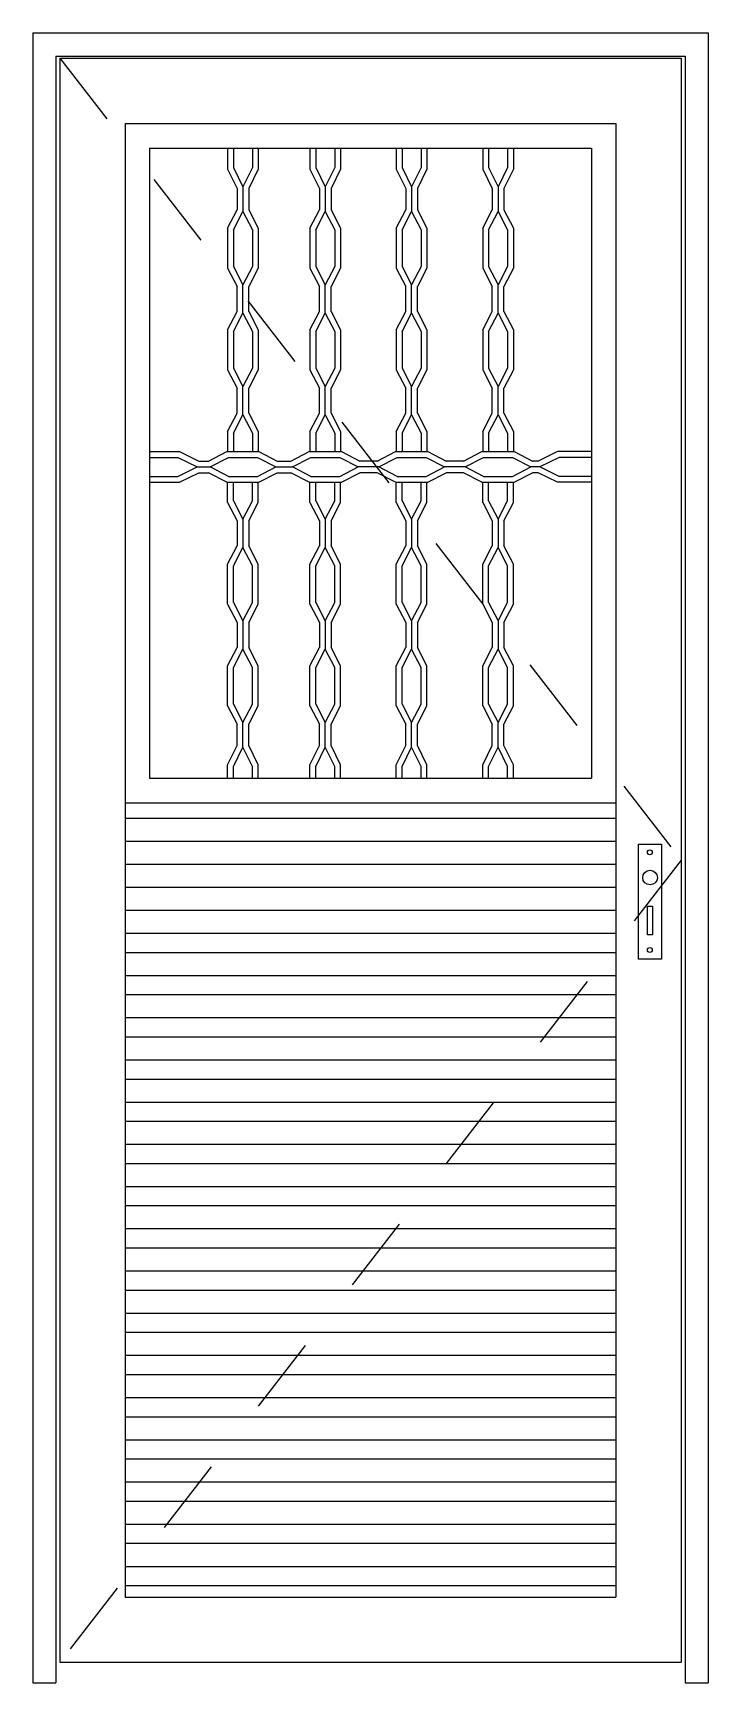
# Model space of a CAD drawing. Header units: millimetres. Extents: x 2.3 to 3.18, y 1324.89 to 1327.04.
import ezdxf

# ---------------------------------------------------------------- set-up
doc = ezdxf.new("R2010")
doc.units = ezdxf.units.MM
doc.header["$LTSCALE"] = 0.5
doc.linetypes.add('HIDDEN2', pattern=[0.1875, 0.125, -0.0625])
doc.layers.add('Gravia_Portas', color=1, linetype='Continuous')
doc.layers.add('Gravia_Portas_hidden2', color=1, linetype='HIDDEN2')

msp = doc.modelspace()

# ---------------------------------------------------------------- linework, layer by layer
at = {"layer": 'Gravia_Portas', "color": 2}
for p, q in [((2.298, 1327.0433), (3.178, 1327.0433)), ((2.298, 1327.0433), (2.298, 1324.8933)), ((3.178, 1327.0433), (3.178, 1324.8933))]:
    msp.add_line(p, q, dxfattribs=at)
at = {"layer": 'Gravia_Portas'}
for p, q in [((2.328, 1327.0133), (3.148, 1327.0133)), ((2.328, 1327.0133), (2.328, 1324.8933)), ((2.333, 1327.0103), (3.143, 1327.0103)), ((2.333, 1327.0103), (2.333, 1324.9203)), ((3.143, 1327.0103), (3.143, 1324.9203)), ((3.148, 1327.0133), (3.148, 1324.8933)), ((2.418, 1326.9253), (3.058, 1326.9253)), ((2.418, 1326.9253), (3.058, 1326.9253)), ((2.418, 1326.9253), (2.418, 1325.0053)), ((2.418, 1326.9253), (2.418, 1325.0053)), ((3.058, 1326.9253), (3.058, 1325.0053)), ((3.058, 1326.9253), (3.058, 1325.0053)), ((2.45, 1326.8933), (2.45, 1326.0723)), ((2.45, 1326.8933), (3.026, 1326.8933)), ((2.5517, 1326.8933), (2.9243, 1326.8933)), ((2.5517, 1326.8933), (2.5517, 1326.8658)), ((2.5592, 1326.8933), (2.5592, 1326.8679)), ((2.5842, 1326.8933), (2.5842, 1326.8679)), ((2.5917, 1326.8933), (2.5917, 1326.8658)), ((2.6591, 1326.8933), (2.6591, 1326.8658)), ((2.6666, 1326.8933), (2.6666, 1326.8679)), ((2.6916, 1326.8933), (2.6916, 1326.8679)), ((2.6991, 1326.8933), (2.6991, 1326.8658)), ((2.7716, 1326.8933), (2.7716, 1326.8658)), ((2.7791, 1326.8933), (2.7791, 1326.8679)), ((2.8041, 1326.8933), (2.8041, 1326.8679)), ((2.8116, 1326.8933), (2.8116, 1326.8658)), ((2.8843, 1326.8933), (2.8843, 1326.8658)), ((2.8918, 1326.8933), (2.8918, 1326.8679)), ((2.9168, 1326.8933), (2.9168, 1326.8679)), ((2.9243, 1326.8933), (2.9243, 1326.8658)), ((3.026, 1326.8933), (3.026, 1326.0723)), ((2.5517, 1326.8658), (2.5642, 1326.8406)), ((2.5592, 1326.8679), (2.5717, 1326.8427)), ((2.5842, 1326.8679), (2.5717, 1326.8427)), ((2.5917, 1326.8658), (2.5792, 1326.8406)), ((2.6591, 1326.8658), (2.6716, 1326.8406)), ((2.6666, 1326.8679), (2.6791, 1326.8427)), ((2.6916, 1326.8679), (2.6791, 1326.8427)), ((2.6991, 1326.8658), (2.6866, 1326.8406)), ((2.7716, 1326.8658), (2.7841, 1326.8406)), ((2.7791, 1326.8679), (2.7916, 1326.8427)), ((2.8041, 1326.8679), (2.7916, 1326.8427)), ((2.8116, 1326.8658), (2.7991, 1326.8406)), ((2.8843, 1326.8658), (2.8968, 1326.8406)), ((2.8918, 1326.8679), (2.9043, 1326.8427)), ((2.9168, 1326.8679), (2.9043, 1326.8427)), ((2.9243, 1326.8658), (2.9118, 1326.8406)), ((2.5642, 1326.8406), (2.5642, 1326.813)), ((2.5717, 1326.8427), (2.5717, 1326.8108)), ((2.5792, 1326.8406), (2.5792, 1326.813)), ((2.6716, 1326.8406), (2.6716, 1326.813)), ((2.6791, 1326.8427), (2.6791, 1326.8108)), ((2.6866, 1326.8406), (2.6866, 1326.813)), ((2.7841, 1326.8406), (2.7841, 1326.813)), ((2.7916, 1326.8427), (2.7916, 1326.8108)), ((2.7991, 1326.8406), (2.7991, 1326.813)), ((2.8968, 1326.8406), (2.8968, 1326.813)), ((2.9043, 1326.8427), (2.9043, 1326.8108)), ((2.9118, 1326.8406), (2.9118, 1326.813)), ((2.5517, 1326.789), (2.5642, 1326.813)), ((2.5592, 1326.7869), (2.5717, 1326.8108)), ((2.5717, 1326.8108), (2.5842, 1326.7869)), ((2.5792, 1326.813), (2.5917, 1326.789)), ((2.6591, 1326.789), (2.6716, 1326.813)), ((2.6666, 1326.7869), (2.6791, 1326.8108)), ((2.6791, 1326.8108), (2.6916, 1326.7869)), ((2.6866, 1326.813), (2.6991, 1326.789)), ((2.7716, 1326.789), (2.7841, 1326.813)), ((2.7791, 1326.7869), (2.7916, 1326.8108)), ((2.7916, 1326.8108), (2.8041, 1326.7869)), ((2.7991, 1326.813), (2.8116, 1326.789)), ((2.8843, 1326.789), (2.8968, 1326.813)), ((2.8918, 1326.7869), (2.9043, 1326.8108)), ((2.9043, 1326.8108), (2.9168, 1326.7869)), ((2.9118, 1326.813), (2.9243, 1326.789)), ((2.5517, 1326.789), (2.5517, 1326.737)), ((2.5592, 1326.7869), (2.5592, 1326.7392)), ((2.5842, 1326.7869), (2.5842, 1326.7392)), ((2.5917, 1326.789), (2.5917, 1326.737)), ((2.6591, 1326.789), (2.6591, 1326.737)), ((2.6666, 1326.7869), (2.6666, 1326.7392)), ((2.6916, 1326.7869), (2.6916, 1326.7392)), ((2.6991, 1326.789), (2.6991, 1326.737)), ((2.7716, 1326.789), (2.7716, 1326.737)), ((2.7791, 1326.7869), (2.7791, 1326.7392)), ((2.8041, 1326.7869), (2.8041, 1326.7392)), ((2.8116, 1326.789), (2.8116, 1326.737)), ((2.8843, 1326.789), (2.8843, 1326.737)), ((2.8918, 1326.7869), (2.8918, 1326.7392)), ((2.9168, 1326.7869), (2.9168, 1326.7392)), ((2.9243, 1326.789), (2.9243, 1326.737)), ((2.5517, 1326.737), (2.5642, 1326.7131)), ((2.5592, 1326.7392), (2.5717, 1326.7152)), ((2.5842, 1326.7392), (2.5717, 1326.7152)), ((2.5917, 1326.737), (2.5792, 1326.7131)), ((2.6591, 1326.737), (2.6716, 1326.7131)), ((2.6666, 1326.7392), (2.6791, 1326.7152)), ((2.6916, 1326.7392), (2.6791, 1326.7152)), ((2.6991, 1326.737), (2.6866, 1326.7131)), ((2.7716, 1326.737), (2.7841, 1326.7131)), ((2.7791, 1326.7392), (2.7916, 1326.7152)), ((2.8041, 1326.7392), (2.7916, 1326.7152)), ((2.8116, 1326.737), (2.7991, 1326.7131)), ((2.8843, 1326.737), (2.8968, 1326.7131)), ((2.8918, 1326.7392), (2.9043, 1326.7152)), ((2.9168, 1326.7392), (2.9043, 1326.7152)), ((2.9243, 1326.737), (2.9118, 1326.7131)), ((2.5642, 1326.6805), (2.5642, 1326.7131)), ((2.5717, 1326.6783), (2.5717, 1326.7152)), ((2.5792, 1326.6805), (2.5792, 1326.7131)), ((2.6716, 1326.6805), (2.6716, 1326.7131)), ((2.6791, 1326.6783), (2.6791, 1326.7152)), ((2.6866, 1326.6805), (2.6866, 1326.7131)), ((2.7841, 1326.6805), (2.7841, 1326.7131)), ((2.7916, 1326.6783), (2.7916, 1326.7152)), ((2.7991, 1326.6805), (2.7991, 1326.7131)), ((2.8968, 1326.6805), (2.8968, 1326.7131)), ((2.9043, 1326.6783), (2.9043, 1326.7152)), ((2.9118, 1326.6805), (2.9118, 1326.7131)), ((2.5517, 1326.6565), (2.5642, 1326.6805)), ((2.5792, 1326.6805), (2.5917, 1326.6565)), ((2.6591, 1326.6565), (2.6716, 1326.6805)), ((2.6866, 1326.6805), (2.6991, 1326.6565)), ((2.7716, 1326.6565), (2.7841, 1326.6805)), ((2.7991, 1326.6805), (2.8116, 1326.6565)), ((2.8843, 1326.6565), (2.8968, 1326.6805)), ((2.9118, 1326.6805), (2.9243, 1326.6565)), ((2.5592, 1326.6544), (2.5717, 1326.6783)), ((2.5717, 1326.6783), (2.5842, 1326.6544)), ((2.6666, 1326.6544), (2.6791, 1326.6783)), ((2.6791, 1326.6783), (2.6916, 1326.6544)), ((2.7791, 1326.6544), (2.7916, 1326.6783)), ((2.7916, 1326.6783), (2.8041, 1326.6544)), ((2.8918, 1326.6544), (2.9043, 1326.6783)), ((2.9043, 1326.6783), (2.9168, 1326.6544)), ((2.5517, 1326.6565), (2.5517, 1326.6045)), ((2.5592, 1326.6544), (2.5592, 1326.6067)), ((2.5842, 1326.6544), (2.5842, 1326.6067)), ((2.5917, 1326.6565), (2.5917, 1326.6045)), ((2.6591, 1326.6565), (2.6591, 1326.6045)), ((2.6666, 1326.6544), (2.6666, 1326.6067)), ((2.6916, 1326.6544), (2.6916, 1326.6067)), ((2.6991, 1326.6565), (2.6991, 1326.6045)), ((2.7716, 1326.6565), (2.7716, 1326.6045)), ((2.7791, 1326.6544), (2.7791, 1326.6067)), ((2.8041, 1326.6544), (2.8041, 1326.6067)), ((2.8116, 1326.6565), (2.8116, 1326.6045)), ((2.8843, 1326.6565), (2.8843, 1326.6045)), ((2.8918, 1326.6544), (2.8918, 1326.6067)), ((2.9168, 1326.6544), (2.9168, 1326.6067)), ((2.9243, 1326.6565), (2.9243, 1326.6045)), ((2.5517, 1326.6045), (2.5642, 1326.5806)), ((2.5592, 1326.6067), (2.5717, 1326.5827)), ((2.5842, 1326.6067), (2.5717, 1326.5827)), ((2.5917, 1326.6045), (2.5792, 1326.5806)), ((2.6591, 1326.6045), (2.6716, 1326.5806)), ((2.6666, 1326.6067), (2.6791, 1326.5827)), ((2.6916, 1326.6067), (2.6791, 1326.5827)), ((2.6991, 1326.6045), (2.6866, 1326.5806)), ((2.7716, 1326.6045), (2.7841, 1326.5806)), ((2.7791, 1326.6067), (2.7916, 1326.5827)), ((2.8041, 1326.6067), (2.7916, 1326.5827)), ((2.8116, 1326.6045), (2.7991, 1326.5806)), ((2.8843, 1326.6045), (2.8968, 1326.5806)), ((2.8918, 1326.6067), (2.9043, 1326.5827)), ((2.9168, 1326.6067), (2.9043, 1326.5827)), ((2.9243, 1326.6045), (2.9118, 1326.5806)), ((2.5642, 1326.548), (2.5642, 1326.5806)), ((2.5717, 1326.5458), (2.5717, 1326.5827)), ((2.5792, 1326.548), (2.5792, 1326.5806)), ((2.6716, 1326.548), (2.6716, 1326.5806)), ((2.6791, 1326.5458), (2.6791, 1326.5827)), ((2.6866, 1326.548), (2.6866, 1326.5806)), ((2.7841, 1326.548), (2.7841, 1326.5806)), ((2.7916, 1326.5458), (2.7916, 1326.5827)), ((2.7991, 1326.548), (2.7991, 1326.5806)), ((2.8968, 1326.548), (2.8968, 1326.5806)), ((2.9043, 1326.5458), (2.9043, 1326.5827)), ((2.9118, 1326.548), (2.9118, 1326.5806)), ((2.5517, 1326.524), (2.5642, 1326.548)), ((2.5592, 1326.5219), (2.5717, 1326.5458)), ((2.5717, 1326.5458), (2.5842, 1326.5219)), ((2.5792, 1326.548), (2.5917, 1326.524)), ((2.6591, 1326.524), (2.6716, 1326.548)), ((2.6666, 1326.5219), (2.6791, 1326.5458)), ((2.6791, 1326.5458), (2.6916, 1326.5219)), ((2.6866, 1326.548), (2.6991, 1326.524)), ((2.7716, 1326.524), (2.7841, 1326.548)), ((2.7791, 1326.5219), (2.7916, 1326.5458)), ((2.7916, 1326.5458), (2.8041, 1326.5219)), ((2.7991, 1326.548), (2.8116, 1326.524)), ((2.8843, 1326.524), (2.8968, 1326.548)), ((2.8918, 1326.5219), (2.9043, 1326.5458)), ((2.9043, 1326.5458), (2.9168, 1326.5219)), ((2.9118, 1326.548), (2.9243, 1326.524)), ((2.5517, 1326.524), (2.5517, 1326.4978)), ((2.5592, 1326.5219), (2.5592, 1326.4978)), ((2.5842, 1326.5219), (2.5842, 1326.4978)), ((2.5917, 1326.524), (2.5917, 1326.4978)), ((2.6591, 1326.524), (2.6591, 1326.4978)), ((2.6666, 1326.5219), (2.6666, 1326.4978)), ((2.6916, 1326.5219), (2.6916, 1326.4978)), ((2.6991, 1326.524), (2.6991, 1326.4978)), ((2.7716, 1326.524), (2.7716, 1326.4978)), ((2.7791, 1326.5219), (2.7791, 1326.4978)), ((2.8041, 1326.5219), (2.8041, 1326.4978)), ((2.8116, 1326.524), (2.8116, 1326.4978)), ((2.8843, 1326.524), (2.8843, 1326.4978)), ((2.8918, 1326.5219), (2.8918, 1326.4978)), ((2.9168, 1326.5219), (2.9168, 1326.4978)), ((2.9243, 1326.524), (2.9243, 1326.4978)), ((2.45, 1326.4978), (2.4888, 1326.4978)), ((2.45, 1326.4903), (2.4867, 1326.4903)), ((2.4867, 1326.4903), (2.5119, 1326.4778)), ((2.4888, 1326.4978), (2.514, 1326.4853)), ((2.5266, 1326.4853), (2.5506, 1326.4978)), ((2.5288, 1326.4778), (2.5527, 1326.4903)), ((2.5506, 1326.4978), (2.5926, 1326.4978)), ((2.5527, 1326.4903), (2.5905, 1326.4903)), ((2.5905, 1326.4903), (2.6144, 1326.4778)), ((2.5926, 1326.4978), (2.6165, 1326.4853)), ((2.6341, 1326.4853), (2.6581, 1326.4978)), ((2.6363, 1326.4778), (2.6602, 1326.4903)), ((2.6581, 1326.4978), (2.7001, 1326.4978)), ((2.6602, 1326.4903), (2.698, 1326.4903)), ((2.698, 1326.4903), (2.7219, 1326.4778)), ((2.7001, 1326.4978), (2.724, 1326.4853)), ((2.7466, 1326.4853), (2.7706, 1326.4978)), ((2.7488, 1326.4778), (2.7727, 1326.4903)), ((2.7706, 1326.4978), (2.8126, 1326.4978)), ((2.7727, 1326.4903), (2.8105, 1326.4903)), ((2.8105, 1326.4903), (2.8344, 1326.4778)), ((2.8126, 1326.4978), (2.8365, 1326.4853)), ((2.8591, 1326.4853), (2.8831, 1326.4978)), ((2.8613, 1326.4778), (2.8852, 1326.4903)), ((2.8831, 1326.4978), (2.9251, 1326.4978)), ((2.8852, 1326.4903), (2.923, 1326.4903)), ((2.923, 1326.4903), (2.9469, 1326.4778)), ((2.9251, 1326.4978), (2.949, 1326.4853)), ((2.9818, 1326.4978), (2.9566, 1326.4853)), ((2.984, 1326.4903), (2.9588, 1326.4778)), ((3.026, 1326.4978), (2.9818, 1326.4978)), ((3.026, 1326.4903), (2.984, 1326.4903)), ((2.45, 1326.4653), (2.4867, 1326.4653)), ((2.4867, 1326.4653), (2.5119, 1326.4778)), ((2.4888, 1326.4578), (2.514, 1326.4703)), ((2.5119, 1326.4778), (2.5288, 1326.4778)), ((2.514, 1326.4853), (2.5266, 1326.4853)), ((2.514, 1326.4703), (2.5266, 1326.4703)), ((2.5506, 1326.4578), (2.5266, 1326.4703)), ((2.5527, 1326.4653), (2.5288, 1326.4778)), ((2.5527, 1326.4653), (2.5905, 1326.4653)), ((2.5905, 1326.4653), (2.6144, 1326.4778)), ((2.5926, 1326.4578), (2.6165, 1326.4703)), ((2.6144, 1326.4778), (2.6363, 1326.4778)), ((2.6165, 1326.4853), (2.6341, 1326.4853)), ((2.6165, 1326.4703), (2.6341, 1326.4703)), ((2.6581, 1326.4578), (2.6341, 1326.4703)), ((2.6602, 1326.4653), (2.6363, 1326.4778)), ((2.6602, 1326.4653), (2.698, 1326.4653)), ((2.698, 1326.4653), (2.7219, 1326.4778)), ((2.7001, 1326.4578), (2.724, 1326.4703)), ((2.7488, 1326.4778), (2.7219, 1326.4778)), ((2.7466, 1326.4853), (2.724, 1326.4853)), ((2.7466, 1326.4703), (2.724, 1326.4703)), ((2.7706, 1326.4578), (2.7466, 1326.4703)), ((2.7727, 1326.4653), (2.7488, 1326.4778)), ((2.7727, 1326.4653), (2.8105, 1326.4653)), ((2.8105, 1326.4653), (2.8344, 1326.4778)), ((2.8126, 1326.4578), (2.8365, 1326.4703)), ((2.8613, 1326.4778), (2.8344, 1326.4778)), ((2.8591, 1326.4853), (2.8365, 1326.4853)), ((2.8591, 1326.4703), (2.8365, 1326.4703)), ((2.8831, 1326.4578), (2.8591, 1326.4703)), ((2.8852, 1326.4653), (2.8613, 1326.4778)), ((2.8852, 1326.4653), (2.923, 1326.4653)), ((2.923, 1326.4653), (2.9469, 1326.4778)), ((2.9251, 1326.4578), (2.949, 1326.4703)), ((2.9588, 1326.4778), (2.9469, 1326.4778)), ((2.9566, 1326.4853), (2.949, 1326.4853)), ((2.9566, 1326.4703), (2.949, 1326.4703)), ((2.9818, 1326.4578), (2.9566, 1326.4703)), ((2.984, 1326.4653), (2.9588, 1326.4778)), ((3.026, 1326.4653), (2.984, 1326.4653)), ((2.45, 1326.4578), (2.4888, 1326.4578)), ((2.5506, 1326.4578), (2.5926, 1326.4578)), ((2.5517, 1326.4315), (2.5517, 1326.4578)), ((2.5592, 1326.4337), (2.5592, 1326.4578)), ((2.5842, 1326.4337), (2.5842, 1326.4578)), ((2.5917, 1326.4315), (2.5917, 1326.4578)), ((2.6581, 1326.4578), (2.7001, 1326.4578)), ((2.6591, 1326.4315), (2.6591, 1326.4578)), ((2.6666, 1326.4337), (2.6666, 1326.4578)), ((2.6916, 1326.4337), (2.6916, 1326.4578)), ((2.6991, 1326.4315), (2.6991, 1326.4578)), ((2.7706, 1326.4578), (2.8126, 1326.4578)), ((2.7716, 1326.4315), (2.7716, 1326.4578)), ((2.7791, 1326.4337), (2.7791, 1326.4578)), ((2.8041, 1326.4337), (2.8041, 1326.4578)), ((2.8116, 1326.4315), (2.8116, 1326.4578)), ((2.8831, 1326.4578), (2.9251, 1326.4578)), ((2.8843, 1326.4315), (2.8843, 1326.4578)), ((2.8918, 1326.4337), (2.8918, 1326.4578)), ((2.9168, 1326.4337), (2.9168, 1326.4578)), ((2.9243, 1326.4315), (2.9243, 1326.4578)), ((3.026, 1326.4578), (2.9818, 1326.4578)), ((2.5517, 1326.4315), (2.5642, 1326.4076)), ((2.5592, 1326.4337), (2.5717, 1326.4097)), ((2.5717, 1326.4097), (2.5842, 1326.4337)), ((2.5792, 1326.4076), (2.5917, 1326.4315)), ((2.6591, 1326.4315), (2.6716, 1326.4076)), ((2.6666, 1326.4337), (2.6791, 1326.4097)), ((2.6791, 1326.4097), (2.6916, 1326.4337)), ((2.6866, 1326.4076), (2.6991, 1326.4315)), ((2.7716, 1326.4315), (2.7841, 1326.4076)), ((2.7791, 1326.4337), (2.7916, 1326.4097)), ((2.7916, 1326.4097), (2.8041, 1326.4337)), ((2.7991, 1326.4076), (2.8116, 1326.4315)), ((2.8843, 1326.4315), (2.8968, 1326.4076)), ((2.8918, 1326.4337), (2.9043, 1326.4097)), ((2.9043, 1326.4097), (2.9168, 1326.4337)), ((2.9118, 1326.4076), (2.9243, 1326.4315)), ((2.5642, 1326.4076), (2.5642, 1326.375)), ((2.5717, 1326.4097), (2.5717, 1326.3728)), ((2.5792, 1326.4076), (2.5792, 1326.375)), ((2.6716, 1326.4076), (2.6716, 1326.375)), ((2.6791, 1326.4097), (2.6791, 1326.3728)), ((2.6866, 1326.4076), (2.6866, 1326.375)), ((2.7841, 1326.4076), (2.7841, 1326.375)), ((2.7916, 1326.4097), (2.7916, 1326.3728)), ((2.7991, 1326.4076), (2.7991, 1326.375)), ((2.8968, 1326.4076), (2.8968, 1326.375)), ((2.9043, 1326.4097), (2.9043, 1326.3728)), ((2.9118, 1326.4076), (2.9118, 1326.375)), ((2.5517, 1326.351), (2.5642, 1326.375)), ((2.5592, 1326.3489), (2.5717, 1326.3728)), ((2.5842, 1326.3489), (2.5717, 1326.3728)), ((2.5917, 1326.351), (2.5792, 1326.375)), ((2.6591, 1326.351), (2.6716, 1326.375)), ((2.6666, 1326.3489), (2.6791, 1326.3728)), ((2.6916, 1326.3489), (2.6791, 1326.3728)), ((2.6991, 1326.351), (2.6866, 1326.375)), ((2.7716, 1326.351), (2.7841, 1326.375)), ((2.7791, 1326.3489), (2.7916, 1326.3728)), ((2.8041, 1326.3489), (2.7916, 1326.3728)), ((2.8116, 1326.351), (2.7991, 1326.375)), ((2.8843, 1326.351), (2.8968, 1326.375)), ((2.8918, 1326.3489), (2.9043, 1326.3728)), ((2.9168, 1326.3489), (2.9043, 1326.3728)), ((2.9243, 1326.351), (2.9118, 1326.375)), ((2.5517, 1326.299), (2.5517, 1326.351)), ((2.5592, 1326.3012), (2.5592, 1326.3489)), ((2.5842, 1326.3012), (2.5842, 1326.3489)), ((2.5917, 1326.299), (2.5917, 1326.351)), ((2.6591, 1326.299), (2.6591, 1326.351)), ((2.6666, 1326.3012), (2.6666, 1326.3489)), ((2.6916, 1326.3012), (2.6916, 1326.3489)), ((2.6991, 1326.299), (2.6991, 1326.351)), ((2.7716, 1326.299), (2.7716, 1326.351)), ((2.7791, 1326.3012), (2.7791, 1326.3489)), ((2.8041, 1326.3012), (2.8041, 1326.3489)), ((2.8116, 1326.299), (2.8116, 1326.351)), ((2.8843, 1326.299), (2.8843, 1326.351)), ((2.8918, 1326.3012), (2.8918, 1326.3489)), ((2.9168, 1326.3012), (2.9168, 1326.3489)), ((2.9243, 1326.299), (2.9243, 1326.351)), ((2.5517, 1326.299), (2.5642, 1326.2751)), ((2.5592, 1326.3012), (2.5717, 1326.2772)), ((2.5717, 1326.2772), (2.5842, 1326.3012)), ((2.5792, 1326.2751), (2.5917, 1326.299)), ((2.6591, 1326.299), (2.6716, 1326.2751)), ((2.6666, 1326.3012), (2.6791, 1326.2772)), ((2.6791, 1326.2772), (2.6916, 1326.3012)), ((2.6866, 1326.2751), (2.6991, 1326.299)), ((2.7716, 1326.299), (2.7841, 1326.2751)), ((2.7791, 1326.3012), (2.7916, 1326.2772)), ((2.7916, 1326.2772), (2.8041, 1326.3012)), ((2.7991, 1326.2751), (2.8116, 1326.299)), ((2.8843, 1326.299), (2.8968, 1326.2751)), ((2.8918, 1326.3012), (2.9043, 1326.2772)), ((2.9043, 1326.2772), (2.9168, 1326.3012)), ((2.9118, 1326.2751), (2.9243, 1326.299)), ((2.5642, 1326.2751), (2.5642, 1326.2425)), ((2.5717, 1326.2772), (2.5717, 1326.2403)), ((2.5792, 1326.2751), (2.5792, 1326.2425)), ((2.6716, 1326.2751), (2.6716, 1326.2425)), ((2.6791, 1326.2772), (2.6791, 1326.2403)), ((2.6866, 1326.2751), (2.6866, 1326.2425)), ((2.7841, 1326.2751), (2.7841, 1326.2425)), ((2.7916, 1326.2772), (2.7916, 1326.2403)), ((2.7991, 1326.2751), (2.7991, 1326.2425)), ((2.8968, 1326.2751), (2.8968, 1326.2425)), ((2.9043, 1326.2772), (2.9043, 1326.2403)), ((2.9118, 1326.2751), (2.9118, 1326.2425)), ((2.5517, 1326.2185), (2.5642, 1326.2425)), ((2.5592, 1326.2164), (2.5717, 1326.2403)), ((2.5842, 1326.2164), (2.5717, 1326.2403)), ((2.5917, 1326.2185), (2.5792, 1326.2425)), ((2.6591, 1326.2185), (2.6716, 1326.2425)), ((2.6666, 1326.2164), (2.6791, 1326.2403)), ((2.6916, 1326.2164), (2.6791, 1326.2403)), ((2.6991, 1326.2185), (2.6866, 1326.2425)), ((2.7716, 1326.2185), (2.7841, 1326.2425)), ((2.7791, 1326.2164), (2.7916, 1326.2403)), ((2.8041, 1326.2164), (2.7916, 1326.2403)), ((2.8116, 1326.2185), (2.7991, 1326.2425)), ((2.8843, 1326.2185), (2.8968, 1326.2425)), ((2.8918, 1326.2164), (2.9043, 1326.2403)), ((2.9168, 1326.2164), (2.9043, 1326.2403)), ((2.9243, 1326.2185), (2.9118, 1326.2425)), ((2.5517, 1326.1665), (2.5517, 1326.2185)), ((2.5592, 1326.1687), (2.5592, 1326.2164)), ((2.5842, 1326.1687), (2.5842, 1326.2164)), ((2.5917, 1326.1665), (2.5917, 1326.2185)), ((2.6591, 1326.1665), (2.6591, 1326.2185)), ((2.6666, 1326.1687), (2.6666, 1326.2164)), ((2.6916, 1326.1687), (2.6916, 1326.2164)), ((2.6991, 1326.1665), (2.6991, 1326.2185)), ((2.7716, 1326.1665), (2.7716, 1326.2185)), ((2.7791, 1326.1687), (2.7791, 1326.2164)), ((2.8041, 1326.1687), (2.8041, 1326.2164)), ((2.8116, 1326.1665), (2.8116, 1326.2185)), ((2.8843, 1326.1665), (2.8843, 1326.2185)), ((2.8918, 1326.1687), (2.8918, 1326.2164)), ((2.9168, 1326.1687), (2.9168, 1326.2164)), ((2.9243, 1326.1665), (2.9243, 1326.2185)), ((2.5517, 1326.1665), (2.5642, 1326.1426)), ((2.5592, 1326.1687), (2.5717, 1326.1447)), ((2.5717, 1326.1447), (2.5842, 1326.1687)), ((2.5792, 1326.1426), (2.5917, 1326.1665)), ((2.6591, 1326.1665), (2.6716, 1326.1426)), ((2.6666, 1326.1687), (2.6791, 1326.1447)), ((2.6791, 1326.1447), (2.6916, 1326.1687)), ((2.6866, 1326.1426), (2.6991, 1326.1665)), ((2.7716, 1326.1665), (2.7841, 1326.1426)), ((2.7791, 1326.1687), (2.7916, 1326.1447)), ((2.7916, 1326.1447), (2.8041, 1326.1687)), ((2.7991, 1326.1426), (2.8116, 1326.1665)), ((2.8843, 1326.1665), (2.8968, 1326.1426)), ((2.8918, 1326.1687), (2.9043, 1326.1447)), ((2.9043, 1326.1447), (2.9168, 1326.1687)), ((2.9118, 1326.1426), (2.9243, 1326.1665)), ((2.5642, 1326.115), (2.5642, 1326.1426)), ((2.5717, 1326.1128), (2.5717, 1326.1447)), ((2.5792, 1326.115), (2.5792, 1326.1426)), ((2.6716, 1326.115), (2.6716, 1326.1426)), ((2.6791, 1326.1128), (2.6791, 1326.1447)), ((2.6866, 1326.115), (2.6866, 1326.1426)), ((2.7841, 1326.115), (2.7841, 1326.1426)), ((2.7916, 1326.1128), (2.7916, 1326.1447)), ((2.7991, 1326.115), (2.7991, 1326.1426)), ((2.8968, 1326.115), (2.8968, 1326.1426)), ((2.9043, 1326.1128), (2.9043, 1326.1447)), ((2.9118, 1326.115), (2.9118, 1326.1426)), ((2.5517, 1326.0898), (2.5642, 1326.115)), ((2.5592, 1326.0877), (2.5717, 1326.1128)), ((2.5842, 1326.0877), (2.5717, 1326.1128)), ((2.5917, 1326.0898), (2.5792, 1326.115)), ((2.6591, 1326.0898), (2.6716, 1326.115)), ((2.6666, 1326.0877), (2.6791, 1326.1128)), ((2.6916, 1326.0877), (2.6791, 1326.1128)), ((2.6991, 1326.0898), (2.6866, 1326.115)), ((2.7716, 1326.0898), (2.7841, 1326.115)), ((2.7791, 1326.0877), (2.7916, 1326.1128)), ((2.8041, 1326.0877), (2.7916, 1326.1128)), ((2.8116, 1326.0898), (2.7991, 1326.115)), ((2.8843, 1326.0898), (2.8968, 1326.115)), ((2.8918, 1326.0877), (2.9043, 1326.1128)), ((2.9168, 1326.0877), (2.9043, 1326.1128)), ((2.9243, 1326.0898), (2.9118, 1326.115)), ((2.5517, 1326.0723), (2.5517, 1326.0898)), ((2.5592, 1326.0723), (2.5592, 1326.0877)), ((2.5842, 1326.0723), (2.5842, 1326.0877)), ((2.5917, 1326.0723), (2.5917, 1326.0898)), ((2.6591, 1326.0723), (2.6591, 1326.0898)), ((2.6666, 1326.0723), (2.6666, 1326.0877)), ((2.6916, 1326.0723), (2.6916, 1326.0877)), ((2.6991, 1326.0723), (2.6991, 1326.0898)), ((2.7716, 1326.0723), (2.7716, 1326.0898)), ((2.7791, 1326.0723), (2.7791, 1326.0877)), ((2.8041, 1326.0723), (2.8041, 1326.0877)), ((2.8116, 1326.0723), (2.8116, 1326.0898)), ((2.8843, 1326.0723), (2.8843, 1326.0898)), ((2.8918, 1326.0723), (2.8918, 1326.0877)), ((2.9168, 1326.0723), (2.9168, 1326.0877)), ((2.9243, 1326.0723), (2.9243, 1326.0898)), ((2.45, 1326.0723), (3.026, 1326.0723)), ((2.45, 1326.0723), (3.026, 1326.0723)), ((2.418, 1326.0403), (3.058, 1326.0403)), ((2.418, 1326.0403), (3.058, 1326.0403)), ((2.418, 1326.0203), (3.058, 1326.0203)), ((2.418, 1325.9903), (3.058, 1325.9903)), ((3.0874, 1325.8363), (3.0874, 1325.9863)), ((3.0874, 1325.9863), (3.1174, 1325.9863)), ((3.1174, 1325.9863), (3.1174, 1325.8363)), ((2.418, 1325.9603), (3.058, 1325.9603)), ((2.418, 1325.9303), (3.058, 1325.9303)), ((3.099, 1325.8682), (3.099, 1325.9057)), ((3.099, 1325.9057), (3.1058, 1325.9057)), ((3.1058, 1325.9057), (3.1058, 1325.8682)), ((2.418, 1325.9003), (3.058, 1325.9003)), ((2.418, 1325.8703), (3.058, 1325.8703)), ((3.1058, 1325.8682), (3.099, 1325.8682)), ((2.418, 1325.8453), (3.058, 1325.8453)), ((3.1174, 1325.8363), (3.0874, 1325.8363)), ((2.418, 1325.8153), (3.058, 1325.8153)), ((2.418, 1325.7903), (3.058, 1325.7903)), ((2.418, 1325.7603), (3.058, 1325.7603)), ((2.418, 1325.7353), (3.058, 1325.7353)), ((2.418, 1325.7053), (3.058, 1325.7053)), ((2.418, 1325.6803), (3.058, 1325.6803)), ((2.418, 1325.6503), (3.058, 1325.6503)), ((2.418, 1325.6253), (3.058, 1325.6253)), ((2.418, 1325.5953), (3.058, 1325.5953)), ((2.418, 1325.5703), (3.058, 1325.5703)), ((2.418, 1325.5403), (3.058, 1325.5403)), ((2.418, 1325.5153), (3.058, 1325.5153)), ((2.418, 1325.4853), (3.058, 1325.4853)), ((2.418, 1325.4603), (3.058, 1325.4603)), ((2.418, 1325.4303), (3.058, 1325.4303)), ((2.418, 1325.4053), (3.058, 1325.4053)), ((2.418, 1325.3753), (3.058, 1325.3753)), ((2.418, 1325.3503), (3.058, 1325.3503)), ((2.418, 1325.3203), (3.058, 1325.3203)), ((2.418, 1325.2953), (3.058, 1325.2953)), ((2.418, 1325.2653), (3.058, 1325.2653)), ((2.418, 1325.2403), (3.058, 1325.2403)), ((2.418, 1325.2103), (3.058, 1325.2103)), ((2.418, 1325.1853), (3.058, 1325.1853)), ((2.418, 1325.1553), (3.058, 1325.1553)), ((2.418, 1325.1303), (3.058, 1325.1303)), ((2.418, 1325.1003), (3.058, 1325.1003)), ((2.418, 1325.0753), (3.058, 1325.0753)), ((2.418, 1325.0453), (3.058, 1325.0453)), ((2.418, 1325.0203), (3.058, 1325.0203)), ((2.418, 1325.0053), (3.058, 1325.0053)), ((2.418, 1325.0053), (3.058, 1325.0053)), ((2.418, 1325.0053), (3.058, 1325.0053)), ((2.418, 1325.0053), (3.058, 1325.0053)), ((2.333, 1324.9203), (3.143, 1324.9203)), ((2.298, 1324.8933), (2.328, 1324.8933)), ((3.148, 1324.8933), (3.178, 1324.8933))]:
    msp.add_line(p, q, dxfattribs=at)
for centre, radius in [((3.1022, 1325.9757), 0.00318), ((3.1024, 1325.9428), 0.00955), ((3.1022, 1325.8484), 0.00318)]:
    msp.add_circle(centre, radius, dxfattribs=at)
at = {"layer": 'Gravia_Portas_hidden2'}
for p, q in [((2.333, 1327.0103), (3.143, 1325.9653)), ((3.143, 1325.9653), (2.333, 1324.9203))]:
    msp.add_line(p, q, dxfattribs=at)

doc.saveas('drawing.dxf')
